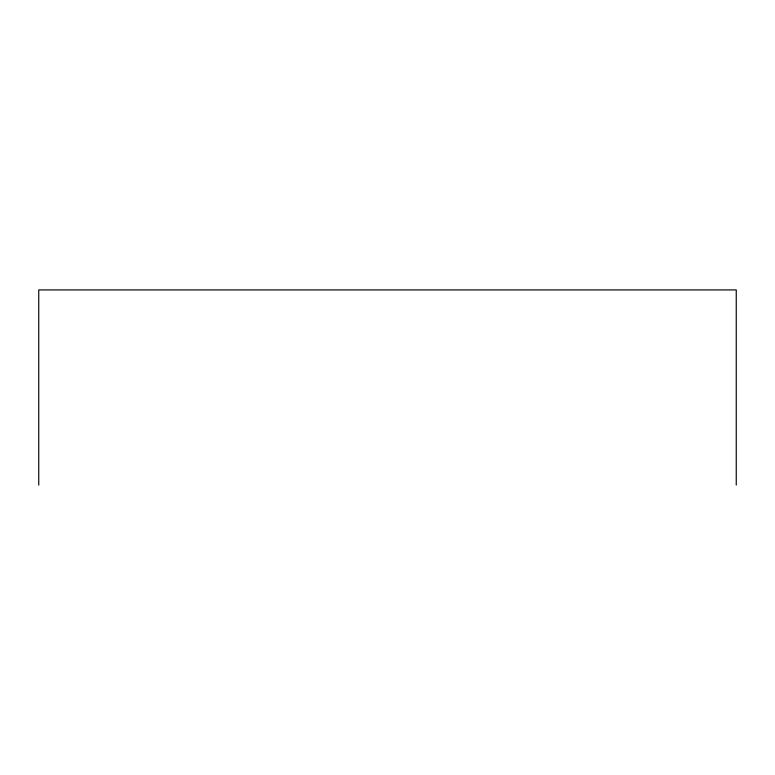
<?xml version="1.0" encoding="UTF-8"?>
<svg xmlns="http://www.w3.org/2000/svg" width="775" height="775" viewBox="0 0 775 775"><rect width="100%" height="100%" fill="white"/><g stroke="black" fill="none" stroke-linecap="round" stroke-linejoin="round"><path stroke-width="1.16" d="M736.25 485.082L736.25 289.918L38.75 289.918L38.75 485.082"/></g></svg>
